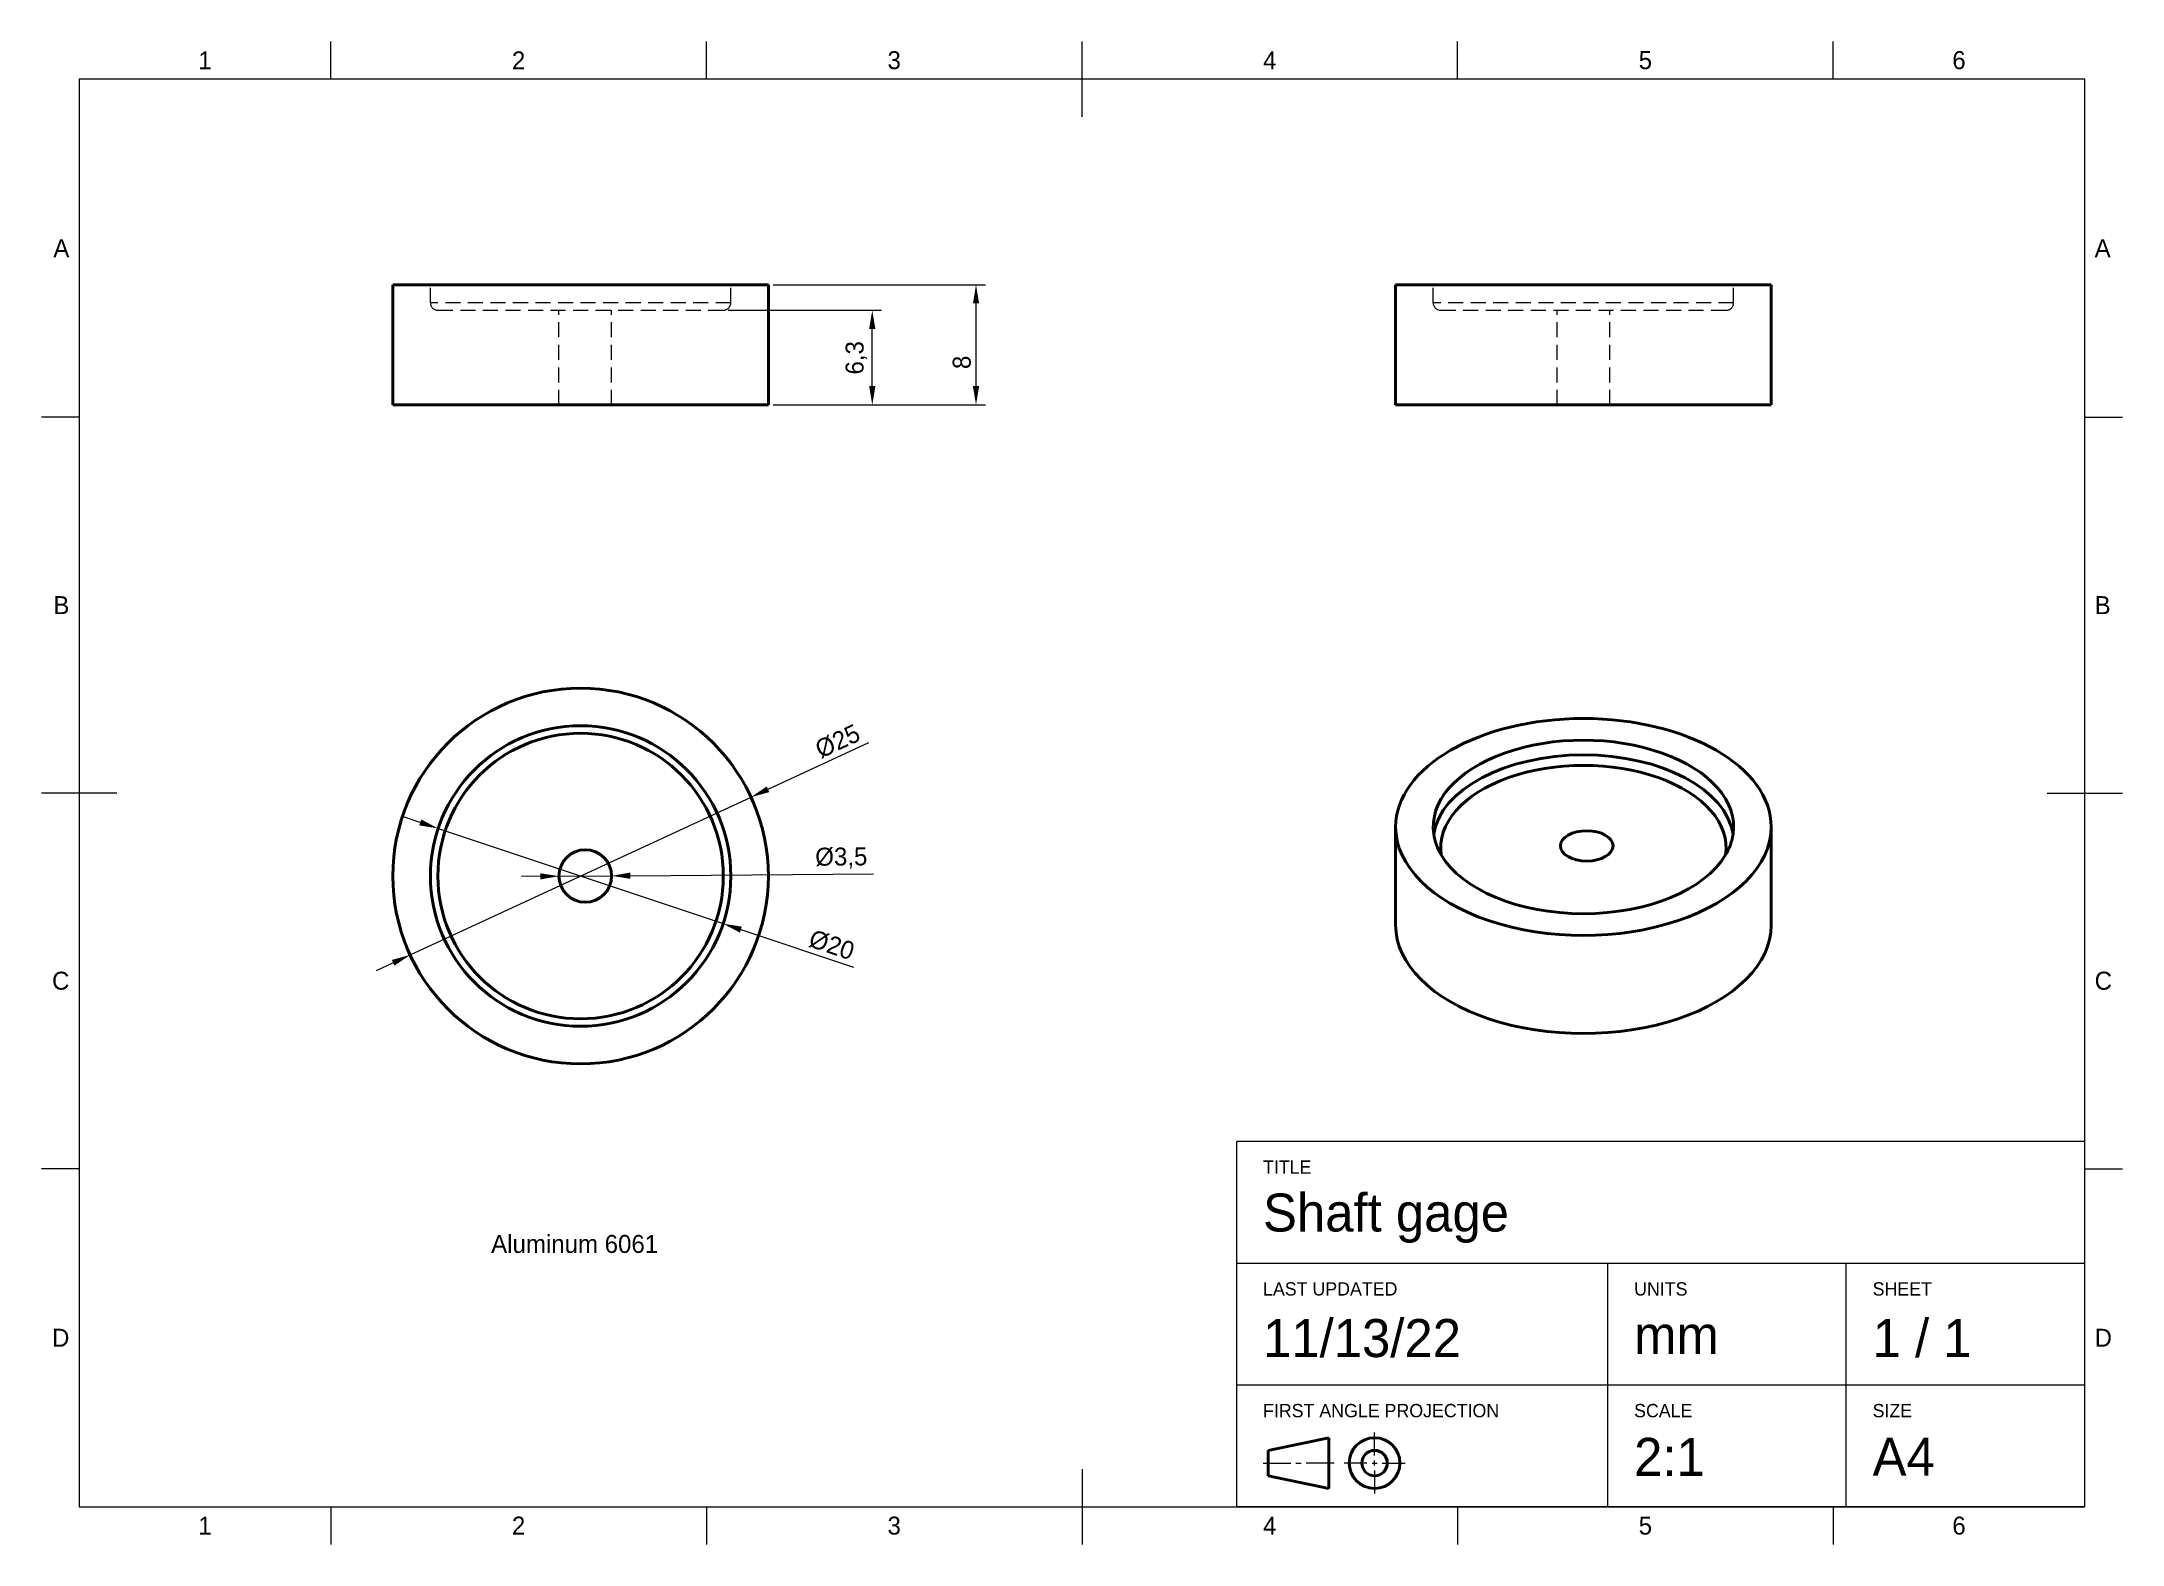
# Model space of a CAD drawing. Header units: millimetres. Extents: x 15 to 292, y 5 to 205.
import ezdxf

# ---------------------------------------------------------------- set-up
doc = ezdxf.new("R2010")
doc.units = ezdxf.units.MM
doc.linetypes.add('DraftedLine', pattern=[3, 2, -1])
for name, color, linetype in [('Annotations', 7, 'Continuous'), ('Border', 7, 'Continuous'), ('Geometries', 7, 'Continuous')]:
    doc.layers.add(name, color=color, linetype=linetype)
doc.styles.add('Shapr0', font='txt', dxfattribs={"height": 2.3925})
doc.styles.add('Shapr1', font='txt', dxfattribs={"height": 2.3925})
doc.styles.add('Shapr2', font='txt', dxfattribs={"height": 2.3925})
doc.styles.add('Shapr4', font='txt', dxfattribs={"height": 2.3925})
doc.dimstyles.new('ISO-25', dxfattribs={"dimtxt": 2.5, "dimasz": 2.5, "dimexe": 1.25, "dimexo": 0.625, "dimtad": 1, "dimtxsty": 'Standard', "dimcen": 2.5, "dimadec": 0, "dimazin": 0, "dimtfac": 1, "dimtmove": 0, "dimatfit": 3, "dimfxl": 1, "dimarcsym": 0})

# ---------------------------------------------------------------- blocks, each defined once
blk = doc.blocks.new('*D2')
at = {"layer": 'Annotations', "color": 0, "linetype": 'Continuous', "lineweight": 15}
for p, q in [((112.38, 172.65), (140.64, 172.65)), ((139.39, 159.15), (139.39, 170.15)), ((112.38, 156.65), (140.64, 156.65))]:
    blk.add_line(p, q, dxfattribs=at)
at = {"layer": 'Annotations', "color": 0}
for points in [[(139.81, 170.15), (138.98, 170.15), (139.39, 172.65)], [(138.98, 159.15), (139.81, 159.15), (139.39, 156.65)]]:
    blk.add_solid(points, dxfattribs=at)
at = {"layer": 'Defpoints', "color": 0}
for p in [(111.75, 172.65), (139.39, 172.65), (111.75, 156.65)]:
    blk.add_point(p, dxfattribs=at)
at = {"layer": 'Annotations', "color": 0, "lineweight": 15, "insert": (137.5, 162.31), "char_height": 2.393, "attachment_point": 5, "rotation": 90, "style": 'Shapr2'}
blk.add_mtext('\\A1;8', dxfattribs=at)
blk = doc.blocks.new('*D3')
at = {"layer": 'Annotations', "color": 0, "linetype": 'Continuous', "lineweight": 15}
for p, q in [((106.38, 169.25), (126.83, 169.25)), ((125.58, 159.15), (125.58, 166.75)), ((112.38, 156.65), (126.83, 156.65))]:
    blk.add_line(p, q, dxfattribs=at)
at = {"layer": 'Annotations', "color": 0}
for points in [[(126, 166.75), (125.16, 166.75), (125.58, 169.25)], [(125.16, 159.15), (126, 159.15), (125.58, 156.65)]]:
    blk.add_solid(points, dxfattribs=at)
at = {"layer": 'Defpoints', "color": 0}
for p in [(105.75, 169.25), (125.58, 169.25), (111.75, 156.65)]:
    blk.add_point(p, dxfattribs=at)
at = {"layer": 'Annotations', "color": 0, "lineweight": 15, "insert": (123.45, 162.92), "char_height": 2.393, "attachment_point": 5, "rotation": 90, "style": 'Shapr2'}
blk.add_mtext('\\A1;6,3', dxfattribs=at)
blk = doc.blocks.new('*D4')
at = {"layer": 'Annotations', "color": 0, "linetype": 'Continuous', "lineweight": 15}
for p, q in [((93.37, 93.99), (125.76, 94.22)), ((81.37, 93.91), (78.87, 93.89)), ((83.87, 93.93), (90.87, 93.97))]:
    blk.add_line(p, q, dxfattribs=at)
at = {"layer": 'Annotations', "color": 0}
for points in [[(81.38, 93.49), (81.37, 94.32), (83.87, 93.93)], [(93.37, 94.41), (93.38, 93.58), (90.87, 93.97)]]:
    blk.add_solid(points, dxfattribs=at)
at = {"layer": 'Defpoints', "color": 0}
for p in [(83.87, 93.93), (90.87, 93.97)]:
    blk.add_point(p, dxfattribs=at)
at = {"layer": 'Annotations', "color": 0, "lineweight": 15, "insert": (121.46, 96.32), "char_height": 2.393, "attachment_point": 5, "rotation": 0.4075, "style": 'Shapr4'}
blk.add_mtext('\\A1;%%c3,5', dxfattribs=at)
blk = doc.blocks.new('*D5')
at = {"layer": 'Annotations', "color": 0, "linetype": 'Continuous', "lineweight": 15}
for p, q in [((65.41, 101.08), (63.04, 101.88)), ((67.78, 100.29), (105.72, 87.61)), ((108.09, 86.82), (123.1, 81.8))]:
    blk.add_line(p, q, dxfattribs=at)
at = {"layer": 'Annotations', "color": 0}
for points in [[(65.28, 100.69), (65.54, 101.48), (67.78, 100.29)], [(108.22, 87.21), (107.96, 86.42), (105.72, 87.61)]]:
    blk.add_solid(points, dxfattribs=at)
at = {"layer": 'Defpoints', "color": 0}
for p in [(67.78, 100.29), (105.72, 87.61)]:
    blk.add_point(p, dxfattribs=at)
at = {"layer": 'Annotations', "color": 0, "lineweight": 15, "insert": (120.18, 84.77), "char_height": 2.393, "attachment_point": 5, "rotation": 341.5135, "style": 'Shapr4'}
blk.add_mtext('\\A1;%%c20', dxfattribs=at)
blk = doc.blocks.new('*D6')
at = {"layer": 'Annotations', "color": 0, "linetype": 'Continuous', "lineweight": 15}
for p, q in [((111.71, 105.5), (125.14, 111.72)), ((64.06, 83.45), (109.44, 104.45)), ((61.79, 82.4), (59.52, 81.35))]:
    blk.add_line(p, q, dxfattribs=at)
at = {"layer": 'Annotations', "color": 0}
for points in [[(111.53, 105.88), (111.88, 105.12), (109.44, 104.45)], [(61.97, 82.02), (61.62, 82.78), (64.06, 83.45)]]:
    blk.add_solid(points, dxfattribs=at)
at = {"layer": 'Defpoints', "color": 0}
for p in [(109.44, 104.45), (64.06, 83.45)]:
    blk.add_point(p, dxfattribs=at)
at = {"layer": 'Annotations', "color": 0, "lineweight": 15, "insert": (120.97, 111.88), "char_height": 2.393, "attachment_point": 5, "rotation": 24.8365, "style": 'Shapr4'}
blk.add_mtext('\\A1;%%c25', dxfattribs=at)
blk = doc.blocks.new('*U7')
at = {"layer": 'Border', "linetype": 'Continuous', "lineweight": 15}
for p, q in [((287, 58.6), (174.1, 58.6)), ((174.1, 10), (174.1, 58.6)), ((287, 10), (287, 58.6)), ((287, 42.4), (174.1, 42.4)), ((223.5, 10), (223.5, 42.4)), ((255.25, 10), (255.25, 42.4)), ((287, 26.2), (174.1, 26.2)), ((192.450088, 16.837486), (192.450088, 19.875004)), ((177.6, 15.82498), (181.312522, 15.82498)), ((181.987526, 15.82498), (182.66253, 15.82498)), ((187.050056, 15.82498), (183.337534, 15.82498)), ((191.437582, 15.82498), (188.400064, 15.82498)), ((192.112586, 15.82498), (192.78759, 15.82498)), ((192.450088, 15.487478), (192.450088, 16.162482)), ((192.450088, 14.812474), (192.450088, 11.774956)), ((193.462594, 15.82498), (196.500112, 15.82498)), ((287, 10), (174.1, 10))]:
    blk.add_line(p, q, dxfattribs=at)
at = {"layer": 'Border', "linetype": 'Continuous', "lineweight": 40}
for p, q in [((178.275004, 17.51249), (186.375052, 19.2)), ((178.275004, 17.51249), (178.275004, 14.13747)), ((186.375052, 19.2), (186.375052, 12.44996)), ((178.275004, 14.13747), (186.375052, 12.44996))]:
    blk.add_line(p, q, dxfattribs=at)
for radius in [3.37502, 1.68751]:
    blk.add_circle((192.450088, 15.82498), radius, dxfattribs=at)

msp = doc.modelspace()

# ---------------------------------------------------------------- linework, layer by layer
at = {"layer": 'Border', "linetype": 'Continuous', "lineweight": 15}
for p, q in [((53.5, 200), (53.5, 205)), ((103.5, 200), (103.5, 205)), ((153.5, 195), (153.5, 205)), ((203.5, 200), (203.5, 205)), ((253.5, 200), (253.5, 205)), ((287, 200), (20, 200)), ((20, 200), (20, 10)), ((287, 10), (287, 200)), ((20, 155), (15, 155)), ((287, 155), (292, 155)), ((25, 105), (15, 105)), ((282, 105), (292, 105)), ((20, 55), (15, 55)), ((287, 55), (292, 55)), ((153.5, 15), (153.5, 5)), ((20, 10), (287, 10)), ((53.5, 10), (53.5, 5)), ((103.5, 10), (103.5, 5)), ((203.5, 10), (203.5, 5)), ((253.5, 10), (253.5, 5))]:
    msp.add_line(p, q, dxfattribs=at)
at = {"layer": 'Geometries', "linetype": 'Continuous', "lineweight": 40}
for p, q in [((61.75, 172.65), (111.75, 172.65)), ((61.75, 156.65), (61.75, 172.65)), ((111.75, 156.65), (111.75, 172.65)), ((195.25, 172.65), (245.25, 172.65)), ((195.25, 156.65), (195.25, 172.65)), ((245.25, 156.65), (245.25, 172.65)), ((61.75, 156.65), (111.75, 156.65)), ((195.25, 156.65), (245.25, 156.65)), ((195.25, 100.482), (195.25, 87.418)), ((245.25, 87.418), (245.25, 100.482))]:
    msp.add_line(p, q, dxfattribs=at)
at = {"layer": 'Geometries', "linetype": 'DraftedLine', "lineweight": 15}
for p, q in [((66.75, 170.25), (66.75, 172.65)), ((106.75, 170.25), (106.75, 172.65)), ((200.25, 170.25), (200.25, 172.65)), ((240.25, 170.25), (240.25, 172.65)), ((106.75, 170.25), (66.75, 170.25)), ((67.75, 169.25), (105.75, 169.25)), ((83.874, 156.65), (83.874, 169.25)), ((90.874, 156.65), (90.874, 169.25)), ((240.25, 170.25), (200.25, 170.25)), ((201.25, 169.25), (239.25, 169.25)), ((216.75, 156.65), (216.75, 169.25)), ((223.75, 156.65), (223.75, 169.25))]:
    msp.add_line(p, q, dxfattribs=at)
at = {"layer": 'Geometries', "linetype": 'Continuous', "lineweight": 40}
for centre, radius in [((86.75, 93.95), 25), ((86.75, 93.95), 20), ((86.75, 93.95), 19), ((87.374, 93.95), 3.5)]:
    msp.add_circle(centre, radius, dxfattribs=at)
at = {"layer": 'Geometries', "linetype": 'DraftedLine', "lineweight": 15}
for centre, start, end in [((67.75, 170.25), 180, 270), ((105.75, 170.25), 270, 0), ((201.25, 170.25), 180, 270), ((239.25, 170.25), 270, 0)]:
    msp.add_arc(centre, 1, start, end, dxfattribs=at)
at = {"layer": 'Geometries', "linetype": 'Continuous', "lineweight": 40}
for centre, major_axis, start_param, end_param in [((220.25, 100.482), (-25, 0), 3.1415927, 6.2831853), ((220.25, 100.482), (-20, 0), 3.0566377, 6.3681403), ((220.25, 98.522), (20, 0), 0.084955, 3.0566377), ((220.25, 97.706), (-19, 0), 3.0545722, 6.3702057), ((220.25, 100.482), (-25, 0), 0, 3.1415927), ((220.25, 100.482), (-20, 0), 0.084955, 0.3288781), ((220.25, 100.482), (-20, 0), 2.8127146, 3.0566377), ((220.25, 100.482), (-20, 0), 0.3288781, 2.8127146), ((220.25, 87.418), (-25, 0), 0, 3.1415927)]:
    msp.add_ellipse(centre, major_axis=major_axis, ratio=0.5773503, start_param=start_param, end_param=end_param, dxfattribs=at)
msp.add_ellipse((220.691, 97.961), major_axis=(-3.5, 0), ratio=0.5773503, dxfattribs=at)

# ---------------------------------------------------------------- block references
msp.add_blockref('*U7', (0, 0))

# ---------------------------------------------------------------- texts
at = {"layer": 'Annotations', "linetype": 'Continuous', "lineweight": 15, "insert": (74.845, 44.967), "char_height": 1.79438, "width": 84.66672, "attachment_point": 4}
msp.add_mtext('{\\fSF-Mono-Regular-Extended.ttf|b0|i0|c0|p0;\\H1.333333x;Aluminum 6061}', dxfattribs=at)
at = {"layer": 'Border', "linetype": 'Continuous', "lineweight": 15, "char_height": 2.393, "width": 2.3925, "style": 'Shapr0'}
for s, insert, attachment_point in [('1', (36.75, 201.304), 8), ('2', (78.5, 201.304), 8), ('3', (128.5, 201.304), 8), ('4', (178.5, 201.304), 8), ('5', (228.5, 201.304), 8), ('6', (270.25, 201.304), 8), ('A', (18.696, 177.5), 6), ('A', (288.304, 177.5), 4), ('B', (18.696, 130), 6), ('B', (288.304, 130), 4), ('C', (18.696, 80), 6), ('C', (288.304, 80), 4), ('D', (18.696, 32.5), 6), ('D', (288.304, 32.5), 4), ('1', (36.75, 8.696), 2), ('2', (78.5, 8.696), 2), ('3', (128.5, 8.696), 2), ('4', (178.5, 8.696), 2), ('5', (228.5, 8.696), 2), ('6', (270.25, 8.696), 2)]:
    msp.add_mtext(s, dxfattribs=dict(at, insert=insert, attachment_point=attachment_point))
at = {"layer": 'Border', "linetype": 'Continuous', "lineweight": 15, "attachment_point": 7, "style": 'Shapr1'}
for s, insert, char_height in [('TITLE', (177.6, 54.33), 1.7705), ('Shaft gage', (177.6, 45.108), 5.0625), ('LAST UPDATED', (177.6, 38.092), 1.77045), ('UNITS', (227, 38.092), 1.7705), ('SHEET', (258.75, 38.092), 1.7705), ('11/13/22', (177.6, 29.856), 5.0625), ('mm', (227, 30.337), 5.0625), ('1 / 1', (258.75, 29.856), 5.0625), ('FIRST ANGLE PROJECTION', (177.6, 21.892), 1.77045), ('SCALE', (227, 21.892), 1.7705), ('SIZE', (258.75, 21.892), 1.7705), ('2:1', (227, 14.116), 5.0625), ('A4', (258.75, 14.137), 5.0625)]:
    msp.add_mtext(s, dxfattribs=dict(at, insert=insert, char_height=char_height))

# ---------------------------------------------------------------- dimensions: what is measured, and where the dimension line sits
at = {"layer": 'Annotations', "linetype": 'Continuous', "lineweight": 15}
for base, p2, picture, middle in [((139.393, 172.65), (111.75, 172.65), '*D2', (139.393, 162.312)), ((125.579, 169.25), (105.75, 169.25), '*D3', (125.579, 162.921))]:
    dim = msp.add_linear_dim(base=base, p1=(111.75, 156.65), p2=p2, angle=90, dimstyle='ISO-25', override={"dimscale": 1, "dimgap": 0.7, "dimdec": 2, "dimlfac": 0.5, "dimzin": 8, "dimdsep": 44, "dimtxsty": 'Shapr2', "dimse1": 0, "dimse2": 0, "dimadec": 2, "dimtol": 0, "dimlim": 0, "dimtp": 0, "dimtm": 0, "dimtfac": 0.6, "dimtdec": 8, "dimfrac": 2, "dimtolj": 1, "dimlwd": 15, "dimlwe": 15}, dxfattribs=at)
    dim.commit()
    dim.dimension.update_dxf_attribs({"geometry": picture, "text_midpoint": middle, "dimtype": 160})
for p1, p2, picture, middle in [((64.062, 83.449), (109.438, 104.451), '*D6', (121.769, 110.158)), ((67.782, 100.292), (105.718, 87.608), '*D5', (119.575, 82.975)), ((83.874, 93.925), (90.874, 93.975), '*D4', (121.474, 94.193))]:
    dim = msp.add_diameter_dim_2p(p1=p1, p2=p2, dimstyle='ISO-25', override={"dimscale": 1, "dimgap": 0.7, "dimdec": 2, "dimlfac": 0.5, "dimzin": 8, "dimdsep": 44, "dimtxsty": 'Shapr4', "dimadec": 2, "dimtol": 0, "dimlim": 0, "dimtp": 0, "dimtm": 0, "dimtfac": 0.6, "dimtdec": 8, "dimfrac": 2, "dimtolj": 1, "dimlwd": 15, "dimlwe": 15}, dxfattribs=at)
    dim.commit()
    dim.dimension.update_dxf_attribs({"geometry": picture, "text_midpoint": middle, "dimtype": 163})

doc.saveas('drawing.dxf')
